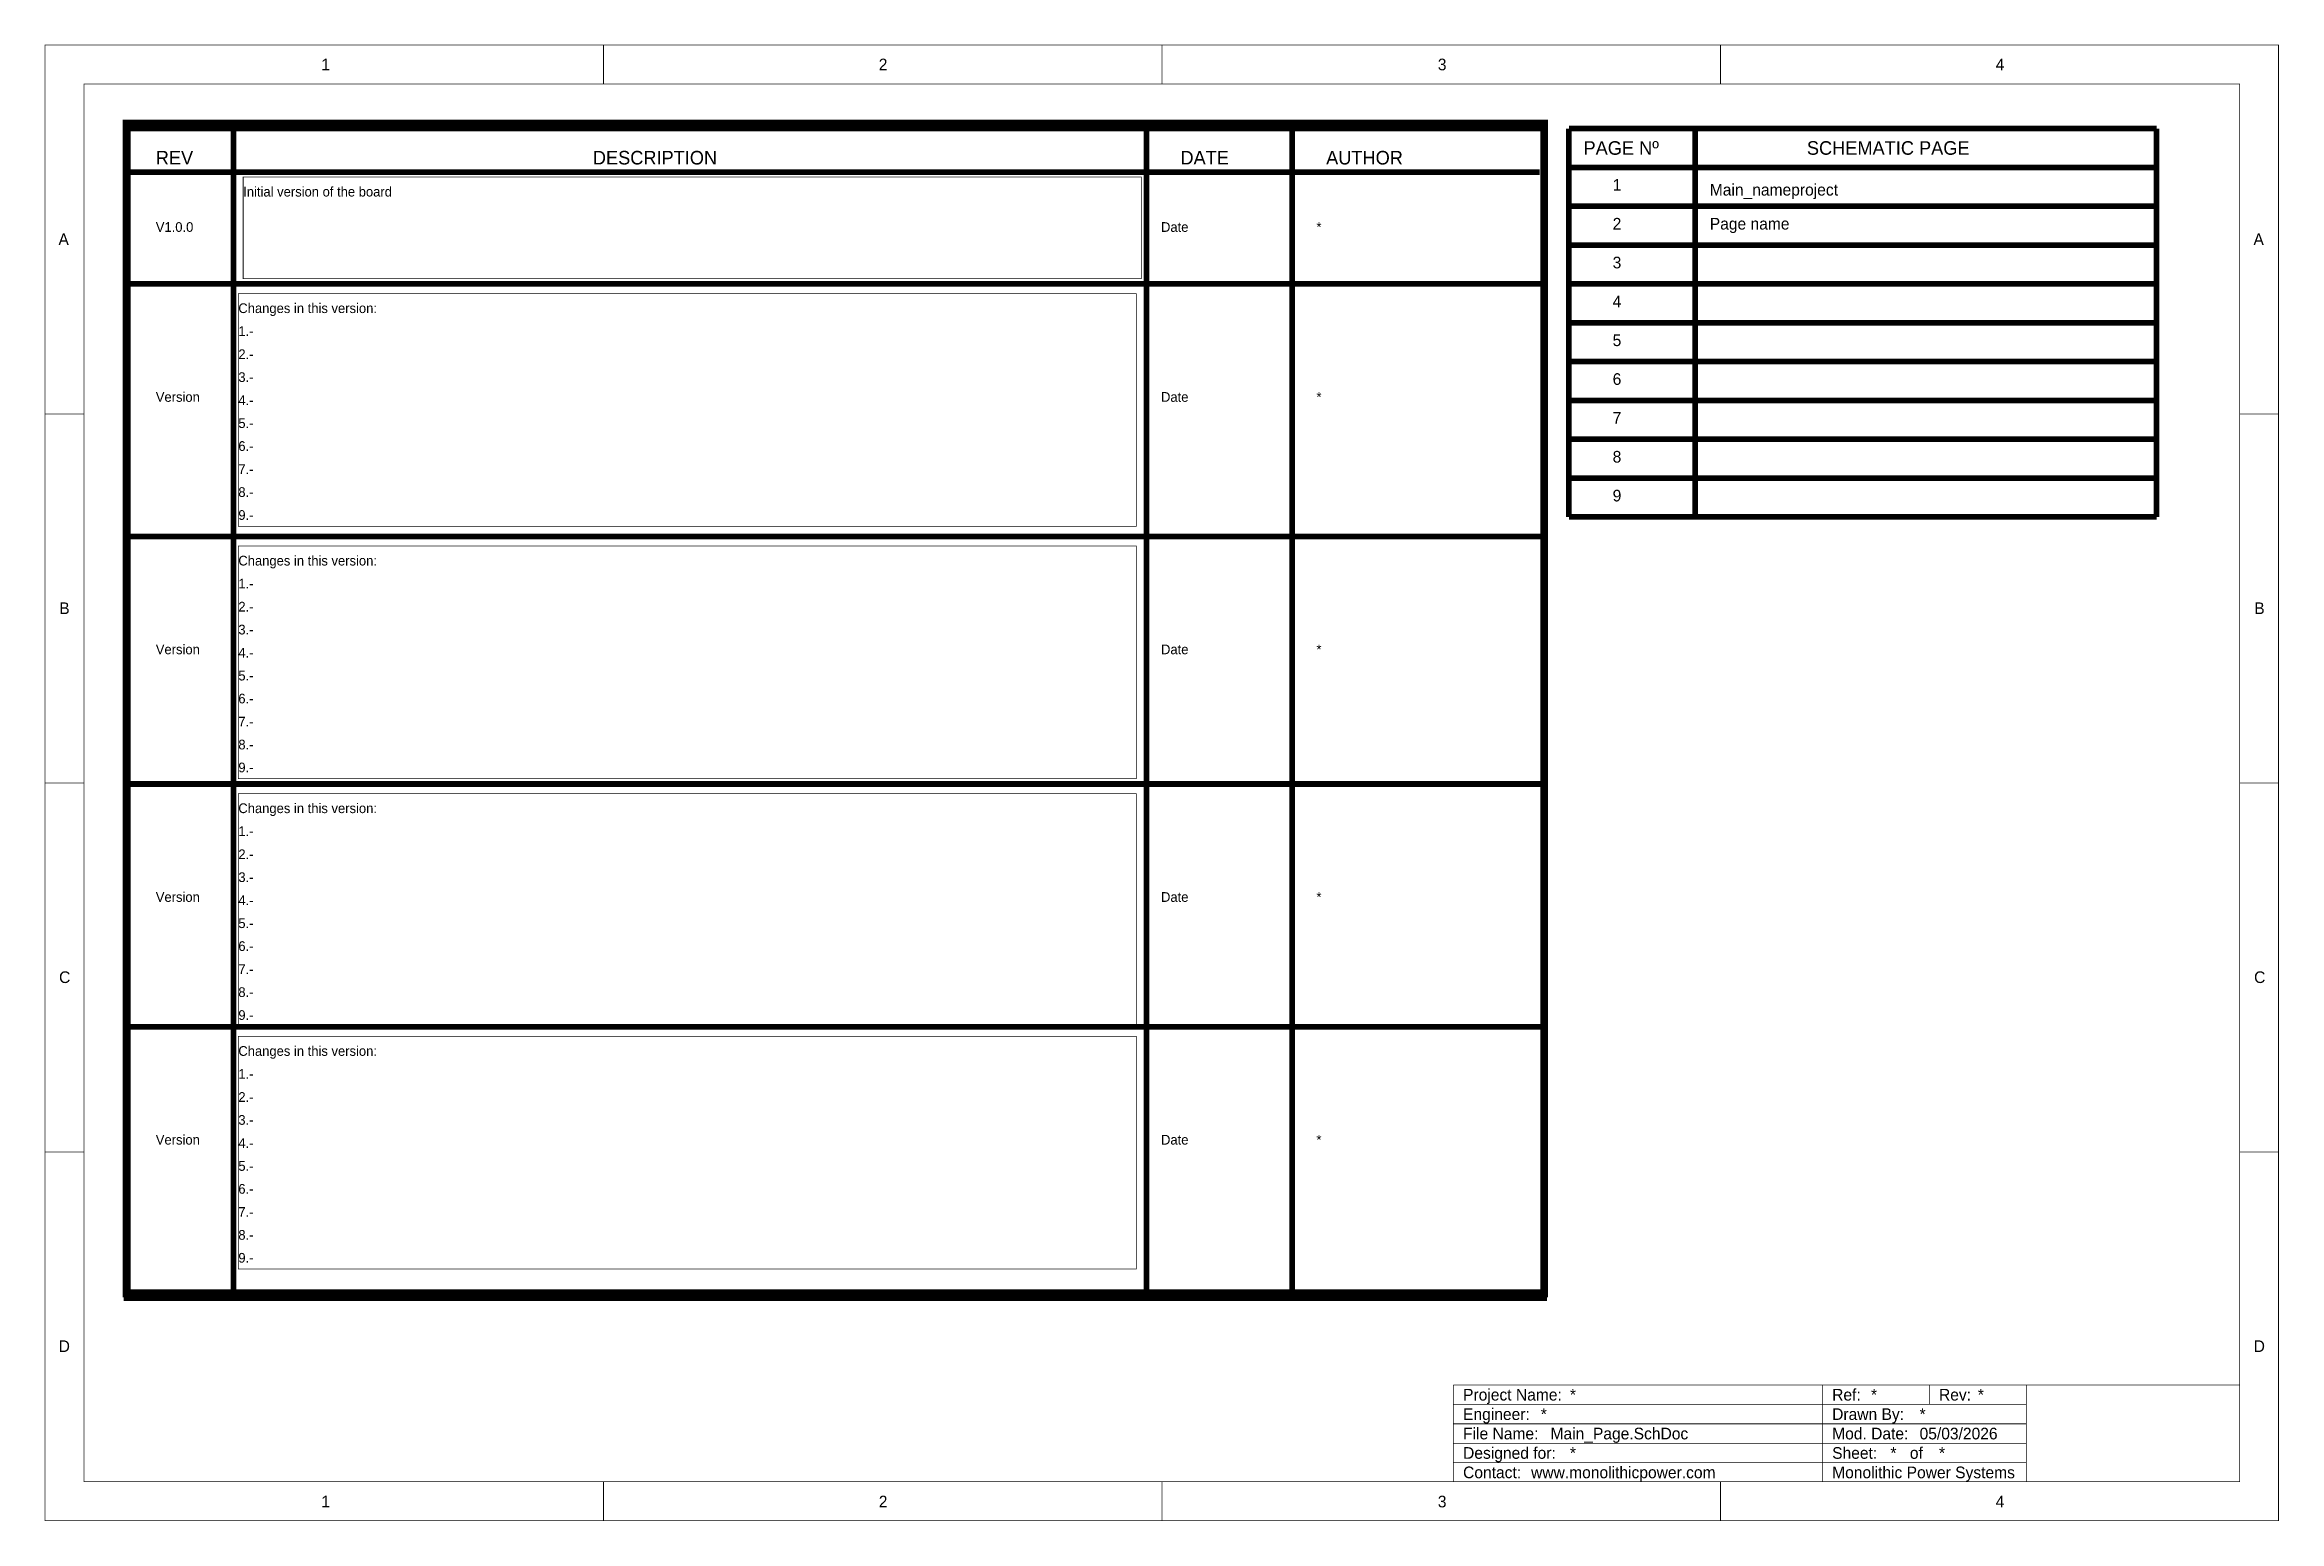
# Model space of a CAD drawing. Header units: millimetres. Extents: x 0 to 11.5, y 0 to 7.6.
import ezdxf

# ---------------------------------------------------------------- set-up
doc = ezdxf.new("R2010")
doc.units = ezdxf.units.MM
doc.header["$MEASUREMENT"] = 0
doc.layers.add('Sheet', color=255, linetype='Continuous')

msp = doc.modelspace()

# ---------------------------------------------------------------- linework, layer by layer
at = {"layer": 'Sheet'}
for points, const_width in [([(0, 7.6), (11.498, 7.6), (11.498, 0.002), (0, 0.002), (0, 7.6)], 0.0039), ([(2.875, 7.4), (2.875, 7.6)], 0.0039), ([(5.75, 7.4), (5.75, 7.6)], 0.0039), ([(8.625, 7.4), (8.625, 7.6)], 0.0039), ([(0.2, 7.4), (11.298, 7.4), (11.298, 0.202), (0.2, 0.202), (0.2, 7.4)], 0.0039), ([(0.42, 7.195), (7.718, 7.195), (7.718, 1.172), (0.42, 1.172), (0.42, 7.195)], 0.04), ([(0.42, 7.17), (7.718, 7.17), (7.718, 1.147), (0.42, 1.147), (0.42, 7.17)], 0.0295), ([(0.97, 1.17), (0.97, 7.17)], 0.0295), ([(5.67, 1.17), (5.67, 7.17)], 0.0295), ([(6.42, 1.17), (6.42, 7.17)], 0.0295), ([(7.845, 7.17), (10.87, 7.17)], 0.0295), ([(7.845, 6.77), (7.845, 7.17)], 0.0295), ([(8.495, 6.77), (8.495, 7.17)], 0.0295), ([(10.87, 6.77), (10.87, 7.17)], 0.0295), ([(0.42, 6.945), (7.695, 6.945)], 0.0295), ([(1.02, 6.92), (5.643, 6.92), (5.643, 6.397), (1.02, 6.397), (1.02, 6.92)], 0.0039), ([(7.845, 6.97), (10.87, 6.97)], 0.0295), ([(7.845, 6.77), (10.87, 6.77)], 0.0295), ([(7.845, 5.17), (7.845, 6.77)], 0.0295), ([(8.495, 5.17), (8.495, 6.77)], 0.0295), ([(10.87, 5.17), (10.87, 6.77)], 0.0295), ([(7.845, 6.57), (10.87, 6.57)], 0.0295), ([(0.42, 6.37), (7.72, 6.37)], 0.0295), ([(7.845, 6.37), (10.87, 6.37)], 0.0295), ([(0.995, 6.32), (5.618, 6.32), (5.618, 5.122), (0.995, 5.122), (0.995, 6.32)], 0.0039), ([(7.845, 6.17), (10.87, 6.17)], 0.0295), ([(7.845, 5.97), (10.87, 5.97)], 0.0295), ([(7.845, 5.77), (10.87, 5.77)], 0.0295), ([(0.2, 5.7), (0, 5.7)], 0.0039), ([(11.3, 5.7), (11.5, 5.7)], 0.0039), ([(7.845, 5.57), (10.87, 5.57)], 0.0295), ([(7.845, 5.37), (10.87, 5.37)], 0.0295), ([(7.845, 5.17), (10.87, 5.17)], 0.0295), ([(0.42, 5.07), (7.72, 5.07)], 0.0295), ([(0.995, 5.02), (5.618, 5.02), (5.618, 3.822), (0.995, 3.822), (0.995, 5.02)], 0.0039), ([(0.2, 3.8), (0, 3.8)], 0.0039), ([(0.42, 3.795), (7.72, 3.795)], 0.0295), ([(11.3, 3.8), (11.5, 3.8)], 0.0039), ([(0.995, 3.745), (5.618, 3.745), (5.618, 2.547), (0.995, 2.547), (0.995, 3.745)], 0.0039), ([(0.42, 2.545), (7.72, 2.545)], 0.0295), ([(0.995, 2.495), (5.618, 2.495), (5.618, 1.297), (0.995, 1.297), (0.995, 2.495)], 0.0039), ([(0.2, 1.9), (0, 1.9)], 0.0039), ([(11.3, 1.9), (11.5, 1.9)], 0.0039), ([(7.25, 0.7), (11.3, 0.7)], 0.0039), ([(7.25, 0.7), (7.25, 0.2)], 0.0039), ([(9.15, 0.7), (9.15, 0.2)], 0.0039), ([(9.7, 0.7), (9.7, 0.6)], 0.0039), ([(10.2, 0.7), (10.2, 0.2)], 0.0039), ([(7.25, 0.6), (10.2, 0.6)], 0.0039), ([(7.25, 0.5), (10.2, 0.5)], 0.0039), ([(7.25, 0.4), (10.2, 0.4)], 0.0039), ([(7.25, 0.3), (10.2, 0.3)], 0.0039), ([(2.875, 0.2), (2.875, 0)], 0.0039), ([(5.75, 0.2), (5.75, 0)], 0.0039), ([(8.625, 0.2), (8.625, 0)], 0.0039)]:
    msp.add_lwpolyline(points, dxfattribs=dict(at, const_width=const_width))

# ---------------------------------------------------------------- texts
for s, height, p in [('1', 0.06, (1.422, 7.47)), ('2', 0.06, (4.292, 7.47)), ('3', 0.06, (7.17, 7.47)), ('4', 0.06, (10.042, 7.47)), ('REV', 0.07, (0.57, 6.985)), ('DESCRIPTION', 0.07, (2.82, 6.985)), ('DATE', 0.07, (5.845, 6.985)), ('AUTHOR', 0.07, (6.595, 6.985)), ('PAGE Nº', 0.07, (7.92, 7.035)), ('SCHEMATIC PAGE', 0.07, (9.07, 7.035)), ('1', 0.06, (8.07, 6.85)), ('Initial version of the board', 0.05, (1.02, 6.82)), ('Main_nameproject', 0.06, (8.57, 6.825)), ('V1.0.0', 0.05, (0.57, 6.638)), ('Date', 0.05, (5.745, 6.638)), ('*', 0.05, (6.545, 6.638)), ('2', 0.06, (8.07, 6.65)), ('Page name', 0.06, (8.57, 6.65)), ('A', 0.06, (0.069, 6.57)), ('A', 0.06, (11.369, 6.57)), ('3', 0.06, (8.07, 6.45)), ('Changes in this version:', 0.05, (0.995, 6.22)), ('4', 0.06, (8.07, 6.25)), ('1.-', 0.05, (0.995, 6.102)), ('5', 0.06, (8.07, 6.05)), ('2.-', 0.05, (0.995, 5.983)), ('3.-', 0.05, (0.995, 5.865)), ('6', 0.06, (8.07, 5.85)), ('Version', 0.05, (0.57, 5.763)), ('4.-', 0.05, (0.995, 5.746)), ('Date', 0.05, (5.745, 5.763)), ('*', 0.05, (6.545, 5.763)), ('5.-', 0.05, (0.995, 5.628)), ('7', 0.06, (8.07, 5.65)), ('6.-', 0.05, (0.995, 5.51)), ('7.-', 0.05, (0.995, 5.391)), ('8', 0.06, (8.07, 5.45)), ('8.-', 0.05, (0.995, 5.273)), ('9', 0.06, (8.07, 5.25)), ('9.-', 0.05, (0.995, 5.155)), ('Changes in this version:', 0.05, (0.995, 4.92)), ('1.-', 0.05, (0.995, 4.802)), ('B', 0.06, (0.073, 4.67)), ('2.-', 0.05, (0.995, 4.683)), ('B', 0.06, (11.373, 4.67)), ('3.-', 0.05, (0.995, 4.565)), ('Version', 0.05, (0.57, 4.463)), ('4.-', 0.05, (0.995, 4.446)), ('Date', 0.05, (5.745, 4.463)), ('*', 0.05, (6.545, 4.463)), ('5.-', 0.05, (0.995, 4.328)), ('6.-', 0.05, (0.995, 4.21)), ('7.-', 0.05, (0.995, 4.091)), ('8.-', 0.05, (0.995, 3.973)), ('9.-', 0.05, (0.995, 3.855)), ('Changes in this version:', 0.05, (0.995, 3.645)), ('1.-', 0.05, (0.995, 3.527)), ('2.-', 0.05, (0.995, 3.408)), ('3.-', 0.05, (0.995, 3.29)), ('Version', 0.05, (0.57, 3.188)), ('4.-', 0.05, (0.995, 3.171)), ('Date', 0.05, (5.745, 3.188)), ('*', 0.05, (6.545, 3.188)), ('5.-', 0.05, (0.995, 3.053)), ('6.-', 0.05, (0.995, 2.935)), ('C', 0.06, (0.072, 2.77)), ('7.-', 0.05, (0.995, 2.816)), ('C', 0.06, (11.372, 2.77)), ('8.-', 0.05, (0.995, 2.698)), ('9.-', 0.05, (0.995, 2.58)), ('Changes in this version:', 0.05, (0.995, 2.395)), ('1.-', 0.05, (0.995, 2.277)), ('2.-', 0.05, (0.995, 2.158)), ('3.-', 0.05, (0.995, 2.04)), ('Version', 0.05, (0.57, 1.938)), ('4.-', 0.05, (0.995, 1.921)), ('Date', 0.05, (5.745, 1.938)), ('*', 0.05, (6.545, 1.938)), ('5.-', 0.05, (0.995, 1.803)), ('6.-', 0.05, (0.995, 1.685)), ('7.-', 0.05, (0.995, 1.566)), ('8.-', 0.05, (0.995, 1.448)), ('9.-', 0.05, (0.995, 1.33)), ('D', 0.06, (0.07, 0.87)), ('D', 0.06, (11.37, 0.87)), ('Project Name:', 0.06, (7.3, 0.62)), ('Engineer:', 0.06, (7.3, 0.52)), ('*', 0.06, (7.7, 0.52)), ('*', 0.06, (7.85, 0.62)), ('Ref:', 0.06, (9.2, 0.62)), ('Drawn By:', 0.06, (9.2, 0.52)), ('*', 0.06, (9.4, 0.62)), ('*', 0.06, (9.65, 0.52)), ('Rev:', 0.06, (9.75, 0.62)), ('*', 0.06, (9.95, 0.62)), ('File Name:', 0.06, (7.3, 0.42)), ('Main_Page.SchDoc', 0.06, (7.75, 0.42)), ('Mod. Date:', 0.06, (9.2, 0.42)), ('05/03/2026', 0.06, (9.65, 0.42)), ('Designed for:', 0.06, (7.3, 0.32)), ('*', 0.06, (7.85, 0.32)), ('Sheet:', 0.06, (9.2, 0.32)), ('*', 0.06, (9.5, 0.32)), ('of', 0.06, (9.6, 0.32)), ('*', 0.06, (9.75, 0.32)), ('Contact:', 0.06, (7.3, 0.22)), ('www.monolithicpower.com', 0.06, (7.65, 0.22)), ('Monolithic Power Systems', 0.06, (9.2, 0.22)), ('1', 0.06, (1.422, 0.07)), ('2', 0.06, (4.292, 0.07)), ('3', 0.06, (7.17, 0.07)), ('4', 0.06, (10.042, 0.07))]:
    msp.add_text(s, height=height, dxfattribs=at).set_placement(p)

doc.saveas('drawing.dxf')
